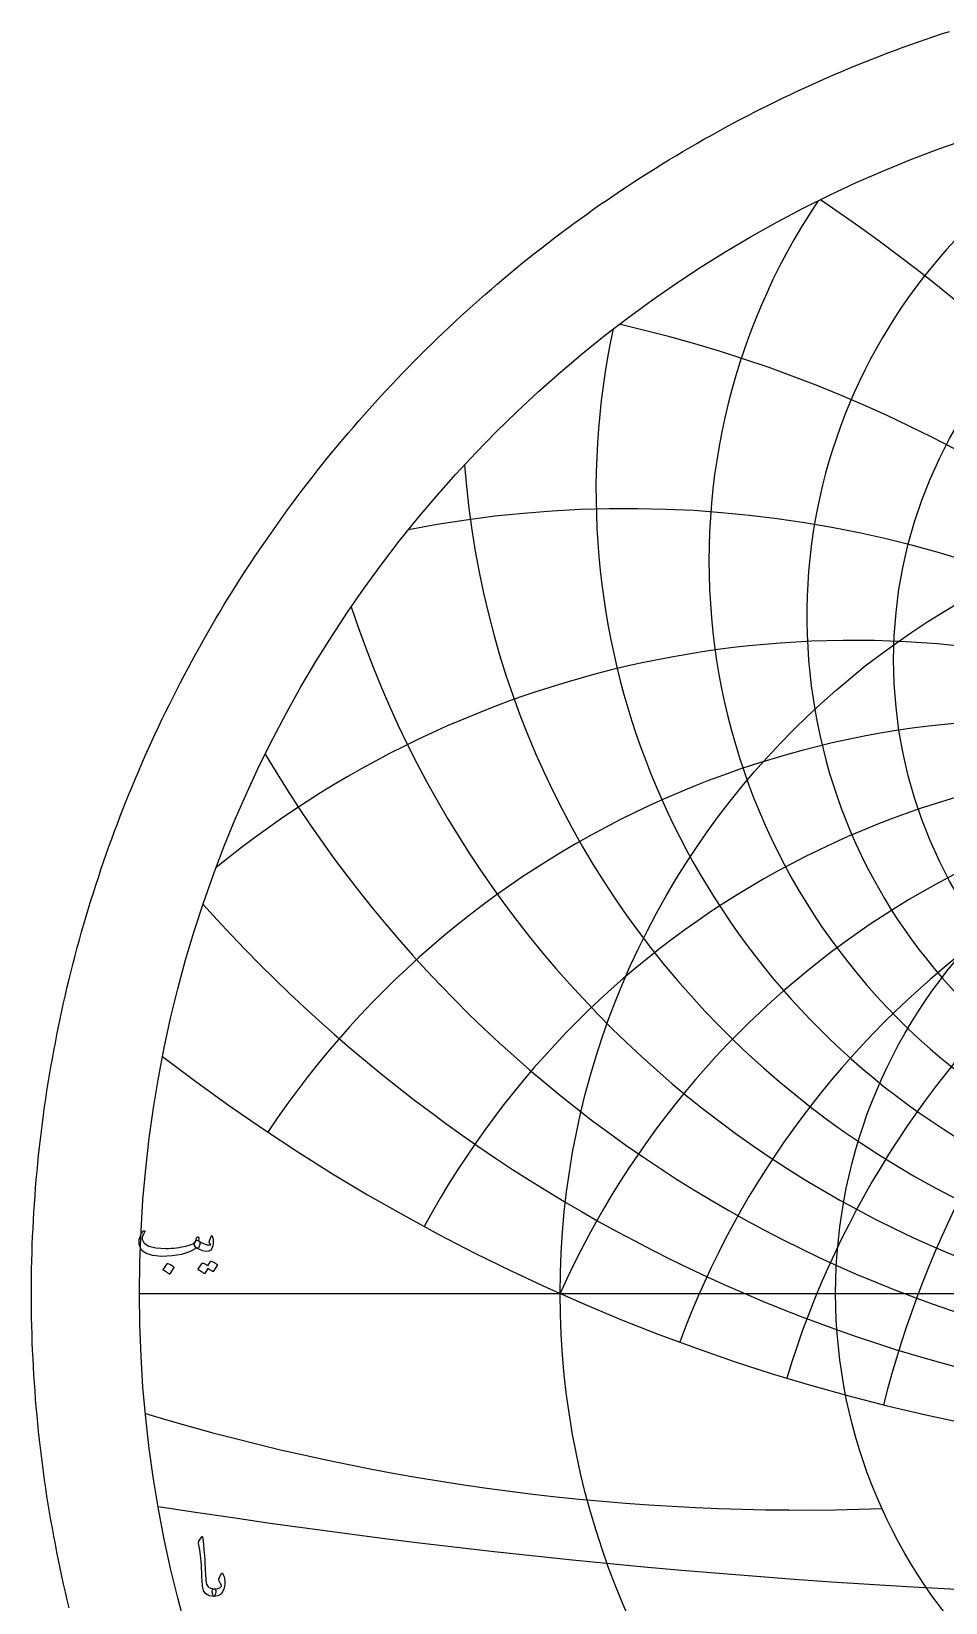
# Model space of a CAD drawing. Header units: millimetres. Extents: x -71 to 71, y -71 to 73.
# Drawn here: x -70.8 to -22, y -16.5 to 67.3 of the extents above; entities that cross this region are included whole.
import ezdxf

# ---------------------------------------------------------------- set-up
doc = ezdxf.new("R2010")
doc.units = ezdxf.units.MM
for name, color, linetype in [('CUT_OUTER', 1, 'Continuous'), ('ENGRAVE', 7, 'Continuous'), ('ENGRAVE_FINE', 8, 'Continuous'), ('TEXT', 5, 'Continuous')]:
    doc.layers.add(name, color=color, linetype=linetype)

msp = doc.modelspace()

# ---------------------------------------------------------------- linework, layer by layer
at = {"layer": 'CUT_OUTER'}
msp.add_lwpolyline([(-68.746, -16.7724), (-68.8477, -16.3502), (-68.9467, -15.9275), (-69.0431, -15.5042), (-69.137, -15.0802), (-69.2282, -14.6557), (-69.3168, -14.2307), (-69.4028, -13.8051), (-69.4862, -13.379), (-69.567, -12.9524), (-69.6452, -12.5253), (-69.7207, -12.0977), (-69.7936, -11.6697), (-69.8639, -11.2412), (-69.9316, -10.8123), (-69.9966, -10.383), (-70.059, -9.9533), (-70.1187, -9.5233), (-70.1759, -9.0928), (-70.2303, -8.6621), (-70.2822, -8.231), (-70.3313, -7.7996), (-70.3779, -7.3679), (-70.4218, -6.9359), (-70.463, -6.5037), (-70.5016, -6.0712), (-70.5375, -5.6385), (-70.5708, -5.2056), (-70.6014, -4.7725), (-70.6293, -4.3392), (-70.6546, -3.9058), (-70.6773, -3.4722), (-70.6972, -3.0384), (-70.7146, -2.6046), (-70.7292, -2.1706), (-70.7412, -1.7366), (-70.7505, -1.3025), (-70.7572, -0.8684), (-70.7612, -0.4342), (-70.7625, 0), (-70.7612, 0.4342), (-70.7572, 0.8684), (-70.7505, 1.3025), (-70.7412, 1.7366), (-70.7292, 2.1706), (-70.7146, 2.6046), (-70.6972, 3.0384), (-70.6773, 3.4722), (-70.6546, 3.9058), (-70.6293, 4.3392), (-70.6014, 4.7725), (-70.5708, 5.2056), (-70.5375, 5.6385), (-70.5016, 6.0712), (-70.463, 6.5037), (-70.4218, 6.9359), (-70.3779, 7.3679), (-70.3313, 7.7996), (-70.2822, 8.231), (-70.2303, 8.6621), (-70.1759, 9.0928), (-70.1187, 9.5233), (-70.059, 9.9533), (-69.9966, 10.383), (-69.9316, 10.8123), (-69.8639, 11.2412), (-69.7936, 11.6697), (-69.7207, 12.0977), (-69.6452, 12.5253), (-69.567, 12.9524), (-69.4862, 13.379), (-69.4028, 13.8051), (-69.3168, 14.2307), (-69.2282, 14.6557), (-69.137, 15.0802), (-69.0431, 15.5042), (-68.9467, 15.9275), (-68.8477, 16.3502), (-68.746, 16.7724), (-68.6418, 17.1939), (-68.535, 17.6147), (-68.4257, 18.0349), (-68.3137, 18.4544), (-68.1992, 18.8733), (-68.0821, 19.2914), (-67.9625, 19.7087), (-67.8403, 20.1254), (-67.7155, 20.5413), (-67.5882, 20.9564), (-67.4583, 21.3707), (-67.3259, 21.7842), (-67.191, 22.1969), (-67.0535, 22.6088), (-66.9135, 23.0198), (-66.771, 23.4299), (-66.626, 23.8392), (-66.4785, 24.2475), (-66.3285, 24.655), (-66.1759, 25.0615), (-66.0209, 25.4671), (-65.8634, 25.8717), (-65.7034, 26.2753), (-65.541, 26.678), (-65.376, 27.0796), (-65.2086, 27.4803), (-65.0388, 27.8799), (-64.8665, 28.2784), (-64.6918, 28.6759), (-64.5146, 29.0723), (-64.335, 29.4676), (-64.153, 29.8618), (-63.9685, 30.2549), (-63.7817, 30.6468), (-63.5925, 31.0376), (-63.4008, 31.4272), (-63.2068, 31.8156), (-63.0104, 32.2029), (-62.8116, 32.5889), (-62.6105, 32.9737), (-62.407, 33.3572), (-62.2011, 33.7395), (-61.9929, 34.1205), (-61.7824, 34.5003), (-61.5695, 34.8787), (-61.3544, 35.2558), (-61.1369, 35.6316), (-60.9171, 36.0061), (-60.695, 36.3792), (-60.4707, 36.7509), (-60.244, 37.1213), (-60.0151, 37.4902), (-59.784, 37.8578), (-59.5505, 38.2239), (-59.3149, 38.5886), (-59.077, 38.9518), (-58.8369, 39.3135), (-58.5945, 39.6738), (-58.35, 40.0326), (-58.1033, 40.3899), (-57.8543, 40.7456), (-57.6032, 41.0998), (-57.35, 41.4525), (-57.0946, 41.8036), (-56.837, 42.1532), (-56.5773, 42.5011), (-56.3154, 42.8475), (-56.0514, 43.1922), (-55.7854, 43.5353), (-55.5172, 43.8768), (-55.2469, 44.2166), (-54.9746, 44.5548), (-54.7002, 44.8913), (-54.4237, 45.226), (-54.1451, 45.5591), (-53.8646, 45.8905), (-53.582, 46.2201), (-53.2974, 46.548), (-53.0108, 46.8742), (-52.7222, 47.1986), (-52.4316, 47.5212), (-52.139, 47.842), (-51.8444, 48.161), (-51.548, 48.4782), (-51.2495, 48.7936), (-50.9492, 49.1072), (-50.6469, 49.4188), (-50.3427, 49.7287), (-50.0366, 50.0366), (-49.7287, 50.3427), (-49.4188, 50.6469), (-49.1072, 50.9492), (-48.7936, 51.2495), (-48.4782, 51.548), (-48.161, 51.8444), (-47.842, 52.139), (-47.5212, 52.4316), (-47.1986, 52.7222), (-46.8742, 53.0108), (-46.548, 53.2974), (-46.2201, 53.582), (-45.8905, 53.8646), (-45.5591, 54.1451), (-45.226, 54.4237), (-44.8913, 54.7002), (-44.5548, 54.9746), (-44.2166, 55.2469), (-43.8768, 55.5172), (-43.5353, 55.7854), (-43.1922, 56.0514), (-42.8475, 56.3154), (-42.5011, 56.5773), (-42.1532, 56.837), (-41.8036, 57.0946), (-41.4525, 57.35), (-41.0998, 57.6032), (-40.7456, 57.8543), (-40.3899, 58.1033), (-40.0326, 58.35), (-39.6738, 58.5945), (-39.3135, 58.8369), (-38.9518, 59.077), (-38.5886, 59.3149), (-38.2239, 59.5505), (-37.8578, 59.784), (-37.4902, 60.0151), (-37.1213, 60.244), (-36.7509, 60.4707), (-36.3792, 60.695), (-36.0061, 60.9171), (-35.6316, 61.1369), (-35.2558, 61.3544), (-34.8787, 61.5695), (-34.5003, 61.7824), (-34.1205, 61.9929), (-33.7395, 62.2011), (-33.3572, 62.407), (-32.9737, 62.6105), (-32.5889, 62.8116), (-32.2029, 63.0104), (-31.8156, 63.2068), (-31.4272, 63.4008), (-31.0376, 63.5925), (-30.6468, 63.7817), (-30.2549, 63.9685), (-29.8618, 64.153), (-29.4676, 64.335), (-29.0723, 64.5146), (-28.6759, 64.6918), (-28.2784, 64.8665), (-27.8799, 65.0388), (-27.4803, 65.2086), (-27.0796, 65.376), (-26.678, 65.541), (-26.2753, 65.7034), (-25.8717, 65.8634), (-25.4671, 66.0209), (-25.0615, 66.1759), (-24.655, 66.3285), (-24.2475, 66.4785), (-23.8392, 66.626), (-23.4299, 66.771), (-23.0198, 66.9135), (-22.6088, 67.0535), (-22.1969, 67.191), (-21.7842, 67.3259)], dxfattribs=at)
at = {"layer": 'ENGRAVE'}
msp.add_lwpolyline([(-65, 0), (65, 0)], dxfattribs=at)
for centre, radius in [((0, 0), 65), ((0, 33.8033), 24.7594), ((0, 0), 42.5483), ((0, 0), 27.8517)]:
    msp.add_circle(centre, radius, dxfattribs=at)
for centre, radius, start, end in [((0, 36.1288), 29.3898, 104.505507, 75.494493), ((0, 39.0839), 34.6119, 146.343028, 33.656972), ((0, 42.8678), 40.638, 167.806282, 12.193718), ((0, 47.7825), 47.7825, 184.286953, 355.713047), ((0, 54.3061), 56.536, 198.225367, 341.774633), ((0, 63.2391), 67.7111, 210.596579, 329.403421), ((0, -18.9437), 46.5749, 24, 156), ((0, -18.9437), 46.5749, 24, 156), ((0, 76.0267), 82.7657, 221.90416, 318.09584), ((0, 95.5651), 104.609, 232.445767, 307.554233), ((-29.623, 110.5544), 122.1072, 253.31406, 271.993096)]:
    msp.add_arc(centre, radius, start, end, dxfattribs=at)
at = {"layer": 'ENGRAVE_FINE'}
for centre, radius, start, end in [((-80.6701, -18.9437), 93.1499, 6.519446, 56.062411), ((-80.6701, -18.9437), 93.1499, 6.519446, 56.062411), ((-55.5058, -18.9437), 72.4577, 8.847668, 77.154006), ((-55.5058, -18.9437), 72.4577, 8.847668, 77.154006), ((-39.081, -18.9437), 60.7992, 11.320967, 100.963041), ((-39.081, -18.9437), 60.7992, 11.320967, 100.963041), ((-26.89, -18.9437), 53.7801, 13.992665, 129.228654), ((-26.89, -18.9437), 53.7801, 13.992665, 129.228654), ((26.89, -18.9437), 53.7801, 50.771346, 166.007335), ((26.89, -18.9437), 53.7801, 50.771346, 166.007335), ((-16.9519, -18.9437), 49.564, 16.930802, 146.227383), ((-16.9519, -18.9437), 49.564, 16.930802, 146.227383), ((16.9519, -18.9437), 49.564, 33.772617, 163.069198), ((16.9519, -18.9437), 49.564, 33.772617, 163.069198), ((-8.2124, -18.9437), 47.2934, 20.225434, 151.570262), ((-8.2124, -18.9437), 47.2934, 20.225434, 151.570262), ((8.2124, -18.9437), 47.2934, 28.429738, 159.774566), ((8.2124, -18.9437), 47.2934, 28.429738, 159.774566), ((0, 397.7687), 414.1015, 261.109199, 278.890801)]:
    msp.add_arc(centre, radius, start, end, dxfattribs=at)
at = {"layer": 'TEXT'}
for points in [[(-61.8508, 2.8108), (-61.8465, 2.8086), (-61.8425, 2.8064), (-61.8388, 2.8042), (-61.8354, 2.802), (-61.832, 2.7995), (-61.8282, 2.7965), (-61.8243, 2.7929), (-61.82, 2.7888), (-61.7845, 2.747), (-61.7705, 2.6876), (-61.7779, 2.6106), (-61.8068, 2.516), (-61.8335, 2.4585), (-61.8607, 2.4225), (-61.8885, 2.4079), (-61.9168, 2.4148), (-61.9311, 2.4217), (-61.9432, 2.4247), (-61.9531, 2.4239), (-61.9608, 2.4192), (-62.3216, 2.2218), (-62.7528, 2.0826), (-63.2544, 2.0018), (-63.8264, 1.9792), (-64.2889, 2.0188), (-64.6382, 2.1244), (-64.8741, 2.296), (-64.9968, 2.5336), (-65.0158, 2.6458), (-65.0199, 2.758), (-65.0092, 2.8702), (-64.9836, 2.9824), (-64.9487, 3.0817), (-64.9055, 3.1727), (-64.8541, 3.2555), (-64.7944, 3.33), (-64.7831, 3.3394), (-64.7713, 3.3454), (-64.7589, 3.3482), (-64.746, 3.3476), (-64.7339, 3.3424), (-64.724, 3.3355), (-64.7163, 3.327), (-64.7108, 3.3168), (-64.7083, 3.3069), (-64.7097, 3.2948), (-64.7149, 3.2805), (-64.724, 3.264), (-64.7878, 3.1705), (-64.8296, 3.0792), (-64.8494, 2.9901), (-64.8472, 2.9032), (-64.7427, 2.6854), (-64.4996, 2.5292), (-64.1179, 2.4346), (-63.5976, 2.4016), (-63.4547, 2.4038), (-63.3121, 2.4104), (-63.1698, 2.4214), (-63.0278, 2.4368), (-62.8869, 2.4566), (-62.7478, 2.4808), (-62.6108, 2.5094), (-62.4756, 2.5424), (-62.3444, 2.5798), (-62.2369, 2.6172), (-62.153, 2.6546), (-62.0928, 2.692), (-62.0696, 2.7118), (-62.0482, 2.736), (-62.0289, 2.7646), (-62.0114, 2.7976), (-61.995, 2.8345), (-61.9789, 2.8746), (-61.9631, 2.9181), (-61.9476, 2.9648), (-61.9415, 2.9791), (-61.9322, 2.9912), (-61.9195, 3.0011), (-61.9036, 3.0088), (-61.8865, 3.0129), (-61.8706, 3.0121), (-61.8557, 3.0063), (-61.842, 2.9956), (-61.831, 2.9808), (-61.8244, 2.9626), (-61.8222, 2.9412), (-61.8244, 2.9164)], [(-61.9828, 2.4588), (-62.0306, 2.5042), (-62.0554, 2.5611), (-62.057, 2.6296), (-62.0356, 2.7096), (-61.9891, 2.7814), (-61.9465, 2.8251), (-61.9077, 2.8408), (-61.8728, 2.8284), (-61.7078, 2.7192), (-61.5428, 2.6425), (-61.3778, 2.5982), (-61.2128, 2.5864), (-61.207, 2.5875), (-61.2029, 2.5908), (-61.2004, 2.5963), (-61.1996, 2.604), (-61.2037, 2.6186), (-61.2161, 2.6403), (-61.2367, 2.6692), (-61.2656, 2.7052), (-61.2711, 2.7162), (-61.2744, 2.7272), (-61.2755, 2.7382), (-61.2744, 2.7492), (-61.1688, 3.0528), (-61.1638, 3.0644), (-61.1578, 3.0726), (-61.1506, 3.0776), (-61.1424, 3.0792), (-61.1341, 3.0778), (-61.127, 3.0737), (-61.1209, 3.0668), (-61.116, 3.0572), (-61.083, 2.9585), (-61.0632, 2.8603), (-61.0566, 2.7627), (-61.0632, 2.6656), (-61.0846, 2.5449), (-61.1138, 2.4467), (-61.1506, 2.3711), (-61.1952, 2.318), (-61.229, 2.2889), (-61.2601, 2.2674), (-61.2884, 2.2537), (-61.314, 2.2476), (-61.4614, 2.2443), (-61.622, 2.2784), (-61.7958, 2.3499), (-61.9828, 2.4588)], [(-61.1996, 1.7108), (-61.1941, 1.7163), (-61.1864, 1.7196), (-61.1765, 1.7207), (-61.1644, 1.7196), (-61.1211, 1.7034), (-61.0791, 1.6855), (-61.0386, 1.666), (-60.9994, 1.6448), (-60.9613, 1.6217), (-60.924, 1.5964), (-60.8876, 1.5689), (-60.852, 1.5392), (-60.8451, 1.5301), (-60.8421, 1.5205), (-60.8429, 1.5103), (-60.8476, 1.4996), (-61.0588, 1.1652), (-61.0646, 1.1608), (-61.0731, 1.1608), (-61.0844, 1.1652), (-61.0984, 1.174), (-61.108, 1.1821), (-61.1237, 1.1933), (-61.1454, 1.2074), (-61.1732, 1.2246), (-61.2073, 1.2451), (-61.248, 1.2692), (-61.2953, 1.2968), (-61.3492, 1.328), (-61.5164, 1.0684), (-61.5241, 1.0604), (-61.534, 1.0585), (-61.5461, 1.0626), (-61.5604, 1.0728), (-61.5728, 1.0816), (-61.5923, 1.0948), (-61.619, 1.1124), (-61.6528, 1.1344), (-61.6943, 1.1608), (-61.7441, 1.1916), (-61.8021, 1.2268), (-61.8684, 1.2664), (-61.8753, 1.273), (-61.8783, 1.2796), (-61.8775, 1.2862), (-61.8728, 1.2928), (-61.6572, 1.614), (-61.6517, 1.6195), (-61.644, 1.6228), (-61.6341, 1.6239), (-61.622, 1.6228), (-61.5851, 1.6109), (-61.5494, 1.597), (-61.5147, 1.5812), (-61.4812, 1.5634), (-61.4487, 1.544), (-61.4174, 1.5233), (-61.3871, 1.5011), (-61.358, 1.4776)], [(-63.5184, 1.5876), (-63.5129, 1.5931), (-63.5052, 1.5964), (-63.4953, 1.5975), (-63.4832, 1.5964), (-63.3977, 1.5618), (-63.3171, 1.5194), (-63.2415, 1.4694), (-63.1708, 1.4116), (-63.1639, 1.4028), (-63.1609, 1.394), (-63.1617, 1.3852), (-63.1664, 1.3764), (-63.3732, 1.042), (-63.3809, 1.034), (-63.3908, 1.0321), (-63.4029, 1.0362), (-63.4172, 1.0464), (-63.4296, 1.0552), (-63.4491, 1.0684), (-63.4758, 1.086), (-63.5096, 1.108), (-63.5511, 1.1344), (-63.6009, 1.1652), (-63.6589, 1.2004), (-63.7252, 1.24), (-63.734, 1.2466), (-63.7384, 1.2532), (-63.7384, 1.2598), (-63.734, 1.2664)], [(-61.6868, -12.9923), (-61.6783, -12.9791), (-61.6703, -12.9703), (-61.6629, -12.9659), (-61.656, -12.9659), (-61.6456, -12.9717), (-61.6362, -12.989), (-61.628, -13.0179), (-61.6208, -13.0583), (-61.5845, -13.3869), (-61.5548, -13.6908), (-61.5317, -13.9699), (-61.5152, -14.2243), (-61.5046, -14.4418), (-61.4949, -14.6368), (-61.4859, -14.8092), (-61.4778, -14.9591), (-61.4708, -15.0864), (-61.4652, -15.1912), (-61.4609, -15.2734), (-61.458, -15.3331), (-61.419, -15.5119), (-61.3326, -15.6433), (-61.199, -15.7275), (-61.018, -15.7643), (-60.9677, -15.7775), (-60.9355, -15.8083), (-60.9215, -15.8567), (-60.9256, -15.9227), (-60.9462, -16.0267), (-60.9685, -16.1009), (-60.9924, -16.1455), (-61.018, -16.1603), (-61.2727, -16.1268), (-61.4602, -16.0261), (-61.5807, -15.8584), (-61.634, -15.6235), (-61.6424, -15.5112), (-61.65, -15.3986), (-61.6567, -15.2857), (-61.6626, -15.1725), (-61.668, -15.0591), (-61.6731, -14.9454), (-61.6779, -14.8314), (-61.6824, -14.7171), (-61.6907, -14.4992), (-61.7022, -14.303), (-61.7171, -14.1285), (-61.7352, -13.9757), (-61.7567, -13.829), (-61.7814, -13.6727), (-61.8095, -13.5067), (-61.8408, -13.3311), (-61.8449, -13.2995), (-61.8441, -13.2706), (-61.8383, -13.2445), (-61.8276, -13.2211)], [(-60.754, -15.2319), (-60.6308, -14.9591), (-60.6127, -14.9291), (-60.5934, -14.9184), (-60.5731, -14.9269), (-60.5516, -14.9547), (-60.512, -15.0379), (-60.4812, -15.1247), (-60.4592, -15.215), (-60.446, -15.3089), (-60.4419, -15.4069), (-60.4471, -15.5097), (-60.4617, -15.617), (-60.4856, -15.7291), (-60.5585, -15.9178), (-60.6715, -16.0525), (-60.8247, -16.1334), (-61.018, -16.1603), (-61.0403, -16.1463), (-61.0631, -16.1042), (-61.0865, -16.0341), (-61.1104, -15.9359), (-61.1173, -15.8834), (-61.1159, -15.8402), (-61.1063, -15.8064), (-61.0884, -15.7819), (-61.0741, -15.7726), (-61.0576, -15.7665), (-61.0389, -15.7638), (-61.018, -15.7643), (-60.8962, -15.7605), (-60.7903, -15.7357), (-60.7004, -15.6901), (-60.6264, -15.6235), (-60.6231, -15.6183), (-60.622, -15.6114), (-60.6231, -15.6029), (-60.6264, -15.5927), (-60.6437, -15.5306), (-60.6693, -15.4673), (-60.7031, -15.403), (-60.7452, -15.3375), (-60.759, -15.3128), (-60.765, -15.2869), (-60.7634, -15.26), (-60.754, -15.2319)]]:
    msp.add_lwpolyline(points, close=True, dxfattribs=at)

doc.saveas('drawing.dxf')
